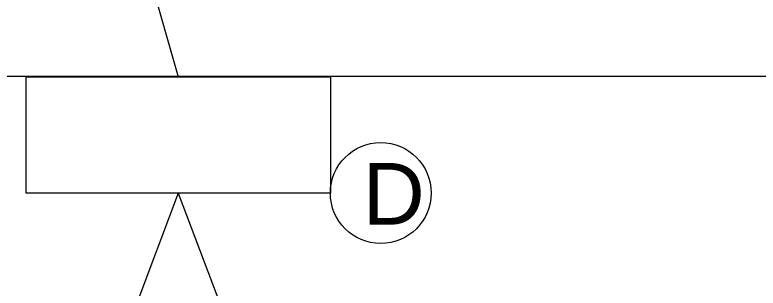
# Model space of a CAD drawing. Header units: millimetres. Extents: x 100 to 1590, y 100 to 694.
# Drawn here: x 1238.49 to 1254.64, y 572.86 to 578.79 of the extents above; entities that cross this region are included whole.
import ezdxf

# ---------------------------------------------------------------- set-up
doc = ezdxf.new("R2010")
doc.units = ezdxf.units.MM
doc.layers.add('COTAS', color=5, linetype='Continuous', lineweight=5)
doc.layers.add('PAREDE', color=7, linetype='Continuous', lineweight=9)
doc.styles.get("Standard").update_dxf_attribs({"font": 'Arial.ttf'})

msp = doc.modelspace()

# ---------------------------------------------------------------- linework, layer by layer
at = {"color": 2, "lineweight": 20}
for p, q in [((1237.334, 593.988), (1242.043, 577.443)), ((1242.043, 574.925), (1236.991, 561.547)), ((1242.043, 574.925), (1247.019, 561.811))]:
    msp.add_line(p, q, dxfattribs=at)
msp.add_lwpolyline([(1238.738, 577.443), (1245.347, 577.443), (1245.347, 574.925), (1238.738, 574.925)], close=True, dxfattribs=at)
msp.add_circle((1246.442, 574.925), 1.095, dxfattribs=at)
at = {"layer": 'PAREDE'}
msp.add_line((1259.567, 577.452), (1238.192, 577.452), dxfattribs=at)

# ---------------------------------------------------------------- texts
at = {"layer": 'COTAS', "color": 2, "lineweight": 20, "insert": (1246.051, 575.577), "char_height": 1.336, "attachment_point": 1}
msp.add_mtext_dynamic_manual_height_columns('D', width=1385.51337, gutter_width=0.75, heights=[0], dxfattribs=at)

doc.saveas('drawing.dxf')
